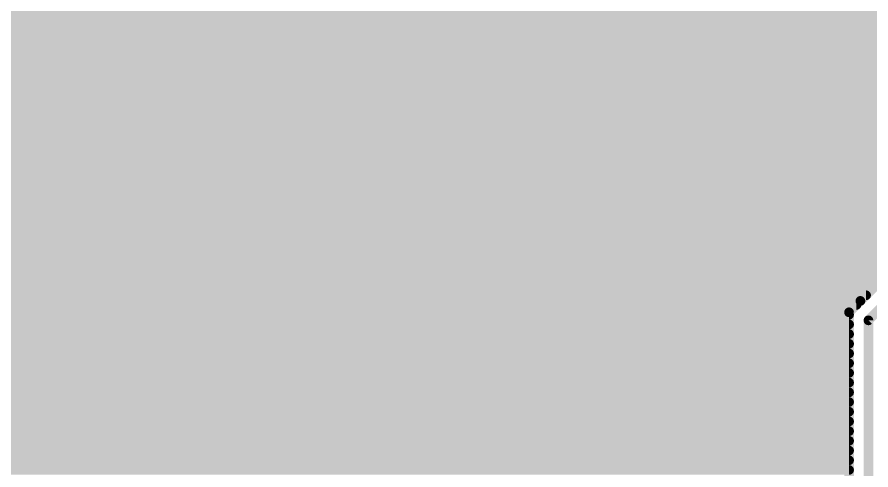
# Model space of a CAD drawing. Extents: x -0.1 to 57, y -0.1 to 41.
# Drawn here: x 24.29 to 37.7, y 12.8 to 19.91 of the extents above; entities that cross this region are included whole.
import ezdxf

# ---------------------------------------------------------------- set-up
doc = ezdxf.new("R2010")
doc.units = 0
doc.layers.add('16', color=175, linetype='CONTINUOUS')

msp = doc.modelspace()

# ---------------------------------------------------------------- linework, layer by layer
at = {"layer": '16', "const_width": 0.1524}
for points in [[(2.8048, 19.9644), (40.5391, 19.9644)], [(2.8048, 19.812), (40.6915, 19.812)], [(2.8048, 19.6596), (40.8439, 19.6596)], [(2.8048, 19.5072), (40.9963, 19.5072)], [(2.8048, 19.3548), (41.1487, 19.3548)], [(2.8048, 19.2024), (41.3011, 19.2024)], [(2.8048, 19.05), (41.4535, 19.05)], [(2.8048, 18.8976), (41.6059, 18.8976)], [(2.8048, 18.7452), (41.7583, 18.7452)], [(2.8048, 18.5928), (41.9107, 18.5928)], [(2.8048, 18.4404), (42.0631, 18.4404)], [(2.8048, 18.288), (42.2155, 18.288)], [(2.8048, 18.1356), (42.3679, 18.1356)], [(2.8048, 17.9832), (42.5203, 17.9832)], [(2.8048, 17.8308), (42.6727, 17.8308)], [(2.8048, 17.6784), (38.9298, 17.6784)], [(2.8048, 17.526), (38.7774, 17.526)], [(2.8048, 17.3736), (38.625, 17.3736)], [(2.8048, 17.2212), (38.5392, 17.2212)], [(2.8048, 17.0688), (38.5392, 17.0688)], [(2.8048, 16.9164), (38.5392, 16.9164)], [(37.66, 15.1514), (39.4282, 16.9196)], [(2.8048, 16.764), (38.5392, 16.764)], [(2.8048, 16.6116), (38.5392, 16.6116)], [(2.8048, 16.4592), (38.5368, 16.4592)], [(38.5841, 16.5065), (37.5338, 15.4562)], [(2.8048, 16.3068), (38.3844, 16.3068)], [(2.8048, 16.1544), (38.232, 16.1544)], [(2.8048, 16.002), (38.0796, 16.002)], [(2.8048, 15.8496), (37.9272, 15.8496)], [(2.8048, 15.6972), (37.7748, 15.6972)], [(2.8048, 15.5448), (37.6224, 15.5448)], [(2.8048, 15.3924), (37.47, 15.3924)], [(37.5337, 15.4562), (37.3552, 15.2777)], [(37.5338, 15.4562), (37.5337, 15.4562)], [(2.8048, 15.24), (37.3552, 15.24)], [(37.3552, 15.2777), (37.3552, 12.4964)], [(2.8048, 15.0876), (37.3552, 15.0876)], [(37.66, 11), (37.66, 15.1514)], [(2.8048, 14.9352), (37.3552, 14.9352)], [(2.8048, 14.7828), (37.3552, 14.7828)], [(2.8048, 14.6304), (37.3552, 14.6304)], [(2.8048, 14.478), (37.3552, 14.478)], [(2.8048, 14.3256), (37.3552, 14.3256)], [(2.8048, 14.1732), (37.3552, 14.1732)], [(2.8048, 14.0208), (37.3552, 14.0208)], [(2.8048, 13.8684), (37.3552, 13.8684)], [(2.8048, 13.716), (37.3552, 13.716)], [(2.8048, 13.5636), (37.3552, 13.5636)], [(2.8048, 13.4112), (37.3552, 13.4112)], [(2.8048, 13.2588), (37.3552, 13.2588)], [(2.8048, 13.1064), (37.3552, 13.1064)], [(2.8048, 12.954), (37.3552, 12.954)], [(2.8048, 12.8016), (37.3552, 12.8016)]]:
    msp.add_lwpolyline(points, dxfattribs=at)
at = {"layer": '16', "const_width": 0.0762}
for points in [[(37.6224, 15.5067, 1), (37.6224, 15.5829)], [(37.47, 15.3543, 1), (37.47, 15.4305)], [(37.5337, 15.4943, 1), (37.5337, 15.4181)], [(37.5068, 15.4831, 1), (37.5607, 15.4293)], [(37.5607, 15.4293, 1), (37.5068, 15.4831)], [(37.5338, 15.4181, 1), (37.5338, 15.4943)], [(37.3933, 15.2777, 1), (37.3171, 15.2777)], [(37.3283, 15.3046, 1), (37.3821, 15.2507)], [(37.3552, 15.2019, 1), (37.3552, 15.2781)], [(37.3552, 15.0495, 1), (37.3552, 15.1257)], [(37.6981, 15.1514, 1), (37.6219, 15.1514)], [(37.6331, 15.1783, 1), (37.6869, 15.1245)], [(37.3552, 14.8971, 1), (37.3552, 14.9733)], [(37.3552, 14.7447, 1), (37.3552, 14.8209)], [(37.3552, 14.5923, 1), (37.3552, 14.6685)], [(37.3552, 14.4399, 1), (37.3552, 14.5161)], [(37.3552, 14.2875, 1), (37.3552, 14.3637)], [(37.3552, 14.1351, 1), (37.3552, 14.2113)], [(37.3552, 13.9827, 1), (37.3552, 14.0589)], [(37.3552, 13.8303, 1), (37.3552, 13.9065)], [(37.3552, 13.6779, 1), (37.3552, 13.7541)], [(37.3552, 13.5255, 1), (37.3552, 13.6017)], [(37.3552, 13.3731, 1), (37.3552, 13.4493)], [(37.3552, 13.2207, 1), (37.3552, 13.2969)], [(37.3552, 13.0683, 1), (37.3552, 13.1445)], [(37.3552, 12.9159, 1), (37.3552, 12.9921)], [(37.3552, 12.7635, 1), (37.3552, 12.8397)]]:
    msp.add_lwpolyline(points, format="xyb", dxfattribs=at)

doc.saveas('drawing.dxf')
